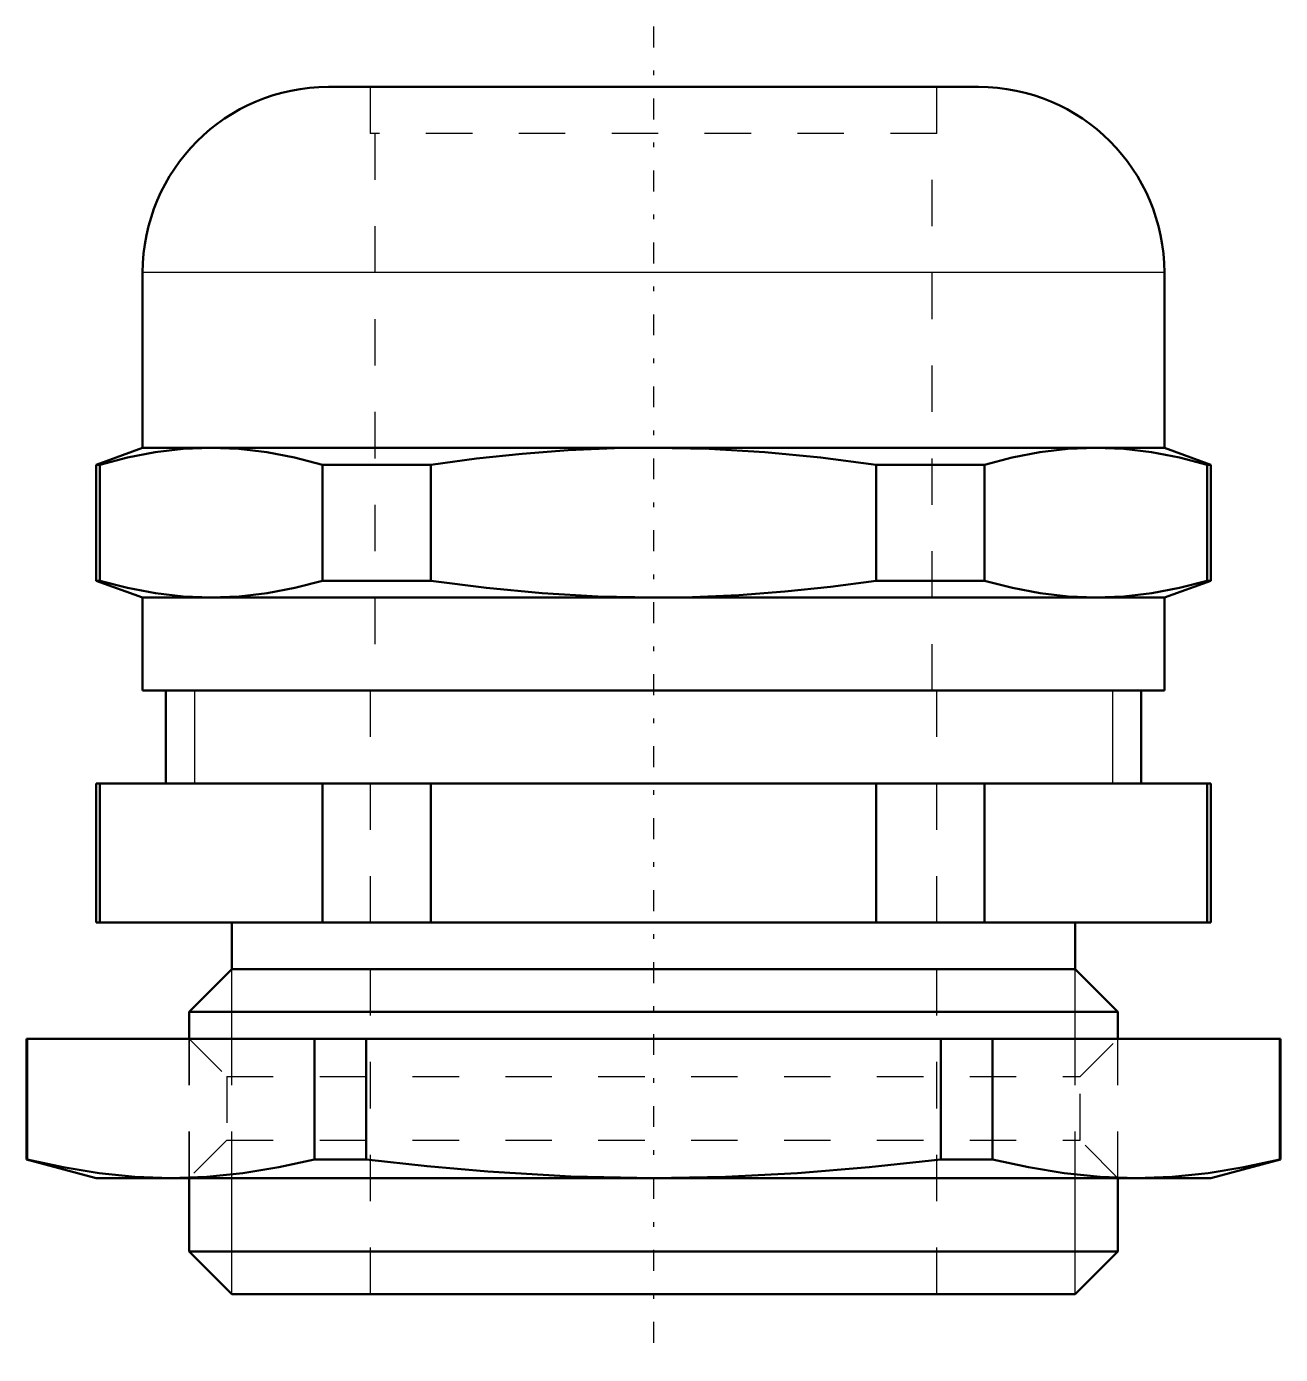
# Model space of a CAD drawing. Header units: millimetres. Extents: x -13.5 to 13.5, y -1.3 to 27.3.
import ezdxf

# ---------------------------------------------------------------- set-up
doc = ezdxf.new("R2010")
doc.units = ezdxf.units.MM
doc.linetypes.add('Center', pattern=[1.5, 0.45, -0.5, 0.05, -0.5])
doc.linetypes.add('Dashed', pattern=[2, 1, -1])
for name, color, linetype, lineweight in [('AM_0', 7, 'Continuous', 50), ('AM_4', 3, 'Continuous', 25), ('AM_5', 3, 'Continuous', 25), ('AM_7', 7, 'Center', 25), ('AM_9', 6, 'Dashed', 25)]:
    doc.layers.add(name, color=color, linetype=linetype, lineweight=lineweight)

# ---------------------------------------------------------------- blocks, each defined once
blk = doc.blocks.new('1_2411_821_02_0_in_2411_821_12__0')
at = {"layer": 'AM_0'}
for p, q in [((-13.5, 5.5), (-13.5, 2.902)), ((-13.5, 5.5), (13.5, 5.5)), ((-13.485, 2.902), (-13.485, 5.5)), ((-7.3, 5.5), (-7.3, 2.902)), ((-6.185, 2.902), (-6.185, 5.5)), ((6.185, 5.5), (6.185, 2.902)), ((7.3, 2.902), (7.3, 5.5)), ((13.485, 5.5), (13.485, 2.902)), ((13.5, 2.902), (13.5, 5.5)), ((-13.5, 2.902), (-12, 2.5)), ((-13.5, 2.902), (-13.485, 2.902)), ((-7.3, 2.902), (-6.185, 2.902)), ((6.185, 2.902), (7.3, 2.902)), ((12, 2.5), (13.5, 2.902)), ((13.485, 2.902), (13.5, 2.902)), ((-12, 2.5), (12, 2.5))]:
    blk.add_line(p, q, dxfattribs=at)
for points in [[(-10.392, 2.5), (-11.166, 2.527), (-11.938, 2.605), (-12.713, 2.732), (-13.485, 2.902)], [(-7.3, 2.902), (-8.069, 2.733), (-8.84, 2.606), (-9.616, 2.527), (-10.392, 2.5)], [(0, 2.5), (-1.783, 2.535), (-3.565, 2.639), (-4.876, 2.755), (-6.185, 2.902)], [(6.185, 2.902), (4.646, 2.733), (3.104, 2.606), (1.553, 2.527), (0, 2.5)], [(10.392, 2.5), (9.619, 2.527), (8.846, 2.605), (8.072, 2.732), (7.3, 2.902)], [(13.485, 2.902), (12.715, 2.733), (11.944, 2.606), (11.169, 2.527), (10.392, 2.5)]]:
    blk.add_lwpolyline(points, dxfattribs=at)
at = {"layer": 'AM_5', "linetype": 'Dashed'}
for p, q in [((-10, 2.5), (-10, 5.5)), ((10, 2.5), (10, 5.5))]:
    blk.add_line(p, q, dxfattribs=at)
at = {"layer": 'AM_9'}
for p, q in [((-10, 5.5), (-9.188, 4.688)), ((9.188, 4.688), (10, 5.5)), ((-9.188, 4.688), (-9.188, 3.312)), ((-9.188, 4.688), (9.188, 4.688)), ((9.188, 3.312), (9.188, 4.688)), ((-9.188, 3.312), (-10, 2.5)), ((-9.188, 3.312), (9.188, 3.312)), ((10, 2.5), (9.188, 3.312))]:
    blk.add_line(p, q, dxfattribs=at)
blk = doc.blocks.new('2_2411_821_12__01_0_in_2411_821_12__0')
at = {"layer": 'AM_0'}
for p, q in [((7, 26), (-7, 26)), ((-11, 22), (-11, 18.228)), ((11, 18.228), (11, 22)), ((-11, 18.228), (-12, 17.864)), ((11, 18.228), (-11, 18.228)), ((12, 17.864), (11, 18.228)), ((-12, 17.864), (-12, 15.364)), ((-11.924, 17.864), (-12, 17.864)), ((-11.924, 15.364), (-11.924, 17.864)), ((-7.128, 17.864), (-7.128, 15.364)), ((-4.796, 17.864), (-7.128, 17.864)), ((-4.796, 15.364), (-4.796, 17.864)), ((7.128, 17.864), (4.796, 17.864)), ((4.796, 17.864), (4.796, 15.364)), ((7.128, 15.364), (7.128, 17.864)), ((12, 17.864), (11.924, 17.864)), ((11.924, 17.864), (11.924, 15.364)), ((12, 15.364), (12, 17.864)), ((-11.924, 15.364), (-12, 15.364)), ((-12, 15.364), (-11, 15)), ((-4.796, 15.364), (-7.128, 15.364)), ((7.128, 15.364), (4.796, 15.364)), ((11, 15), (12, 15.364)), ((12, 15.364), (11.924, 15.364)), ((-11, 15), (-11, 13)), ((11, 15), (-11, 15)), ((11, 13), (11, 15)), ((11, 13), (-11, 13)), ((-10.5, 13), (-10.5, 11)), ((10.5, 11), (10.5, 13)), ((-12, 11), (-12, 8)), ((12, 11), (-12, 11)), ((-11.924, 8), (-11.924, 11)), ((-7.128, 11), (-7.128, 8)), ((-4.796, 8), (-4.796, 11)), ((4.796, 11), (4.796, 8)), ((7.128, 8), (7.128, 11)), ((11.924, 11), (11.924, 8)), ((12, 8), (12, 11)), ((12, 8), (-12, 8)), ((-9.08, 8), (-9.08, 7)), ((9.08, 7), (9.08, 8)), ((-9.08, 7), (-10, 6.08)), ((9.08, 7), (-9.08, 7)), ((10, 6.08), (9.08, 7)), ((-10, 6.08), (-10, 5.5)), ((10, 6.08), (-10, 6.08)), ((10, 5.5), (10, 6.08)), ((-10, 2.5), (-10, 0.92)), ((10, 0.92), (10, 2.5)), ((-10, 0.92), (-9.08, 0)), ((10, 0.92), (-10, 0.92)), ((9.08, 0), (10, 0.92)), ((9.08, 0), (-9.08, 0))]:
    blk.add_line(p, q, dxfattribs=at)
for points in [[(-11.924, 17.864), (-11.329, 18.018), (-10.732, 18.133), (-10.129, 18.204), (-9.526, 18.228)], [(-9.526, 18.228), (-8.926, 18.204), (-8.327, 18.134), (-7.727, 18.019), (-7.128, 17.864)], [(-4.796, 17.864), (-3.813, 17.994), (-2.826, 18.098), (-1.834, 18.173), (-0.839, 18.216), (0, 18.228)], [(0, 18.228), (1.2, 18.204), (2.398, 18.134), (3.599, 18.019), (4.796, 17.864)], [(7.128, 17.864), (7.724, 18.018), (8.321, 18.133), (8.923, 18.204), (9.526, 18.228)], [(9.526, 18.228), (10.126, 18.204), (10.725, 18.134), (11.326, 18.019), (11.924, 17.864)], [(-9.526, 15), (-10.126, 15.024), (-10.725, 15.094), (-11.326, 15.209), (-11.924, 15.364)], [(-7.128, 15.364), (-7.724, 15.21), (-8.321, 15.095), (-8.923, 15.024), (-9.526, 15)], [(0, 15), (-1.2, 15.024), (-2.398, 15.094), (-3.599, 15.209), (-4.796, 15.364)], [(4.796, 15.364), (3.813, 15.234), (2.826, 15.13), (1.834, 15.055), (0.839, 15.012), (0, 15)], [(9.526, 15), (8.926, 15.024), (8.327, 15.094), (7.727, 15.209), (7.128, 15.364)], [(11.924, 15.364), (11.329, 15.21), (10.732, 15.095), (10.129, 15.024), (9.526, 15)]]:
    blk.add_lwpolyline(points, dxfattribs=at)
for centre, start, end in [((-7, 22), 90, 180), ((7, 22), 0, 90)]:
    blk.add_arc(centre, 4, start, end, dxfattribs=at)
at = {"layer": 'AM_4'}
blk.add_line((11, 22), (-11, 22), dxfattribs=at)
at = {"layer": 'AM_5'}
for p, q in [((-9.886, 13), (-9.886, 11)), ((9.886, 13), (9.886, 11)), ((-9.08, 5.5), (-9.08, 7)), ((9.08, 5.5), (9.08, 7)), ((-9.08, 0), (-9.08, 2.5)), ((9.08, 0), (9.08, 2.5))]:
    blk.add_line(p, q, dxfattribs=at)
at = {"layer": 'AM_5', "linetype": 'Dashed'}
for p, q in [((-9.08, 2.5), (-9.08, 5.5)), ((9.08, 2.5), (9.08, 5.5))]:
    blk.add_line(p, q, dxfattribs=at)
at = {"layer": 'AM_7'}
blk.add_line((0, 27.3), (0, -1.3), dxfattribs=at)
at = {"layer": 'AM_9'}
for p, q in [((-6.1, 26), (-6.1, 25)), ((6.1, 25), (6.1, 26)), ((6.1, 25), (-6.1, 25)), ((-6, 25), (-6, 13)), ((6, 13), (6, 25)), ((-6.1, 13), (-6.1, 0)), ((6.1, 0), (6.1, 13)), ((-10, 5.5), (-10, 2.5)), ((10, 2.5), (10, 5.5))]:
    blk.add_line(p, q, dxfattribs=at)

msp = doc.modelspace()

# ---------------------------------------------------------------- block references
for name in ['2_2411_821_12__01_0_in_2411_821_12__0', '1_2411_821_02_0_in_2411_821_12__0']:
    msp.add_blockref(name, (0, 0))

doc.saveas('drawing.dxf')
